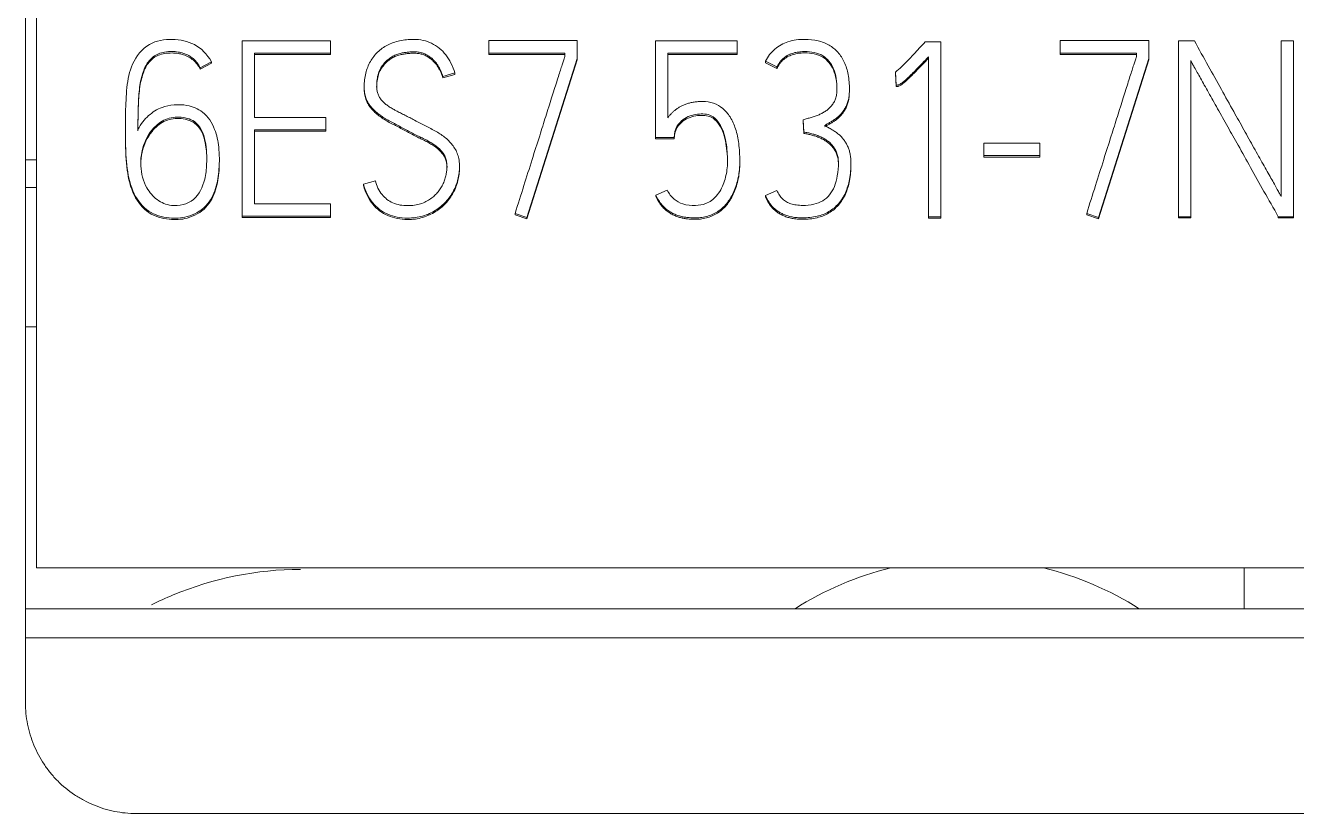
# Model space of a CAD drawing. Header units: millimetres. Extents: x 4137 to 6698, y 1400 to 3585.
# Drawn here: x 5359.95 to 5371.42, y 3075.38 to 3082.5 of the extents above; entities that cross this region are included whole.
import ezdxf

# ---------------------------------------------------------------- set-up
doc = ezdxf.new("R2010")
doc.units = ezdxf.units.MM
doc.layers.add('000-PI-Oprema', color=30, linetype='Continuous', lineweight=5)

msp = doc.modelspace()

# ---------------------------------------------------------------- linework, layer by layer
at = {"layer": '000-PI-Oprema', "color": 0, "linetype": 'ByBlock', "lineweight": 0}
for p, q in [((5360.048, 3077.602), (5360.048, 3087.785)), ((5361.904, 3082.36), (5361.904, 3080.778)), ((5362.701, 3082.36), (5361.904, 3082.36)), ((5362.701, 3082.248), (5362.701, 3082.36)), ((5364.13, 3082.363), (5364.13, 3082.25)), ((5364.929, 3082.363), (5364.13, 3082.363)), ((5364.929, 3082.202), (5364.929, 3082.363)), ((5365.635, 3082.36), (5366.373, 3082.36)), ((5365.635, 3081.489), (5365.635, 3082.36)), ((5366.373, 3082.36), (5366.373, 3082.25)), ((5369.289, 3082.363), (5369.289, 3082.25)), ((5370.088, 3082.363), (5369.289, 3082.363)), ((5370.088, 3082.202), (5370.088, 3082.363)), ((5370.355, 3082.36), (5370.355, 3080.773)), ((5370.499, 3082.36), (5370.355, 3082.36)), ((5371.395, 3082.36), (5371.282, 3082.36)), ((5371.282, 3082.36), (5371.282, 3080.956)), ((5371.395, 3080.773), (5371.395, 3082.36)), ((5362.015, 3081.667), (5362.015, 3082.248)), ((5362.015, 3082.248), (5362.701, 3082.248)), ((5362.701, 3082.248), (5362.701, 3082.236)), ((5364.13, 3082.25), (5364.13, 3082.238)), ((5364.13, 3082.25), (5364.818, 3082.25)), ((5364.818, 3082.25), (5364.818, 3082.22)), ((5365.745, 3082.25), (5365.745, 3081.665)), ((5366.373, 3082.25), (5365.745, 3082.25)), ((5366.373, 3082.25), (5366.373, 3082.238)), ((5368.069, 3082.352), (5368.209, 3082.352)), ((5368.209, 3082.352), (5368.209, 3080.771)), ((5369.289, 3082.25), (5369.289, 3082.238)), ((5369.289, 3082.25), (5369.977, 3082.25)), ((5369.977, 3082.25), (5369.977, 3082.22)), ((5361.627, 3082.171), (5361.525, 3082.118)), ((5361.627, 3082.158), (5361.525, 3082.106)), ((5361.627, 3082.171), (5361.627, 3082.158)), ((5362.015, 3082.236), (5362.701, 3082.236)), ((5364.13, 3082.238), (5364.818, 3082.238)), ((5364.474, 3080.767), (5364.929, 3082.202)), ((5364.474, 3080.754), (5364.929, 3082.189)), ((5364.929, 3082.202), (5364.929, 3082.189)), ((5366.373, 3082.238), (5365.745, 3082.238)), ((5366.629, 3082.176), (5366.629, 3082.163)), ((5366.629, 3082.176), (5366.731, 3082.125)), ((5366.629, 3082.163), (5366.731, 3082.112)), ((5366.731, 3082.125), (5366.731, 3082.112)), ((5368.098, 3080.771), (5368.098, 3082.215)), ((5369.289, 3082.238), (5369.977, 3082.238)), ((5369.633, 3080.767), (5370.088, 3082.202)), ((5369.633, 3080.754), (5370.088, 3082.189)), ((5370.088, 3082.202), (5370.088, 3082.189)), ((5370.466, 3080.773), (5370.466, 3082.182)), ((5361.525, 3082.118), (5361.525, 3082.106)), ((5363.824, 3082.07), (5363.715, 3082.039)), ((5363.824, 3082.057), (5363.715, 3082.026)), ((5363.715, 3082.039), (5363.715, 3082.026)), ((5363.824, 3082.07), (5363.824, 3082.057)), ((5367.8, 3082.077), (5367.8, 3082.064)), ((5367.807, 3081.96), (5367.8, 3082.077)), ((5367.807, 3081.947), (5367.8, 3082.064)), ((5363.005, 3081.95), (5363.005, 3081.937)), ((5367.385, 3081.915), (5367.385, 3081.936)), ((5367.807, 3081.96), (5367.807, 3081.947)), ((5362.659, 3081.667), (5362.015, 3081.667)), ((5362.659, 3081.557), (5362.659, 3081.667)), ((5360.85, 3081.576), (5360.85, 3081.563)), ((5362.015, 3080.888), (5362.015, 3081.557)), ((5362.015, 3081.557), (5362.659, 3081.557)), ((5362.659, 3081.557), (5362.659, 3081.544)), ((5366.968, 3081.647), (5366.968, 3081.635)), ((5366.968, 3081.647), (5366.975, 3081.537)), ((5366.968, 3081.635), (5366.975, 3081.525)), ((5362.015, 3081.544), (5362.659, 3081.544)), ((5365.635, 3081.489), (5365.635, 3081.476)), ((5365.803, 3081.489), (5365.635, 3081.489)), ((5365.803, 3081.476), (5365.635, 3081.476)), ((5365.803, 3081.489), (5365.803, 3081.476)), ((5366.975, 3081.537), (5366.975, 3081.525)), ((5368.599, 3081.436), (5368.599, 3081.324)), ((5369.105, 3081.436), (5368.599, 3081.436)), ((5369.105, 3081.324), (5369.105, 3081.436)), ((5368.599, 3081.324), (5368.599, 3081.311)), ((5368.599, 3081.324), (5369.105, 3081.324)), ((5369.105, 3081.324), (5369.105, 3081.311)), ((5359.948, 3081.285), (5360.048, 3081.285)), ((5361.698, 3081.273), (5361.698, 3081.286)), ((5363.866, 3081.212), (5363.866, 3081.225)), ((5366.396, 3081.27), (5366.396, 3081.283)), ((5367.399, 3081.228), (5367.399, 3081.25)), ((5368.599, 3081.311), (5369.105, 3081.311)), ((5362.998, 3081.066), (5363.107, 3081.097)), ((5360.048, 3081.035), (5359.948, 3081.035)), ((5362.998, 3081.066), (5362.998, 3081.053)), ((5365.639, 3080.967), (5365.741, 3081.013)), ((5366.731, 3081.009), (5366.629, 3080.963)), ((5362.701, 3080.888), (5362.015, 3080.888)), ((5362.701, 3080.778), (5362.701, 3080.888)), ((5365.639, 3080.967), (5365.639, 3080.954)), ((5366.629, 3080.963), (5366.629, 3080.95)), ((5361.904, 3080.778), (5361.904, 3080.765)), ((5361.904, 3080.778), (5362.701, 3080.778)), ((5361.904, 3080.765), (5362.701, 3080.765)), ((5362.701, 3080.778), (5362.701, 3080.765)), ((5364.367, 3080.802), (5364.367, 3080.789)), ((5364.367, 3080.802), (5364.474, 3080.767)), ((5364.367, 3080.789), (5364.474, 3080.754)), ((5364.474, 3080.767), (5364.474, 3080.754)), ((5368.098, 3080.771), (5368.098, 3080.759)), ((5368.209, 3080.771), (5368.098, 3080.771)), ((5368.209, 3080.759), (5368.098, 3080.759)), ((5368.209, 3080.771), (5368.209, 3080.759)), ((5369.527, 3080.802), (5369.527, 3080.789)), ((5369.527, 3080.802), (5369.633, 3080.767)), ((5369.527, 3080.789), (5369.633, 3080.754)), ((5369.633, 3080.767), (5369.633, 3080.754)), ((5370.355, 3080.773), (5370.466, 3080.773)), ((5370.355, 3080.773), (5370.355, 3080.761)), ((5370.355, 3080.761), (5370.466, 3080.761)), ((5370.466, 3080.773), (5370.466, 3080.761)), ((5371.256, 3080.773), (5371.256, 3080.761)), ((5371.256, 3080.773), (5371.395, 3080.773)), ((5371.256, 3080.761), (5371.395, 3080.761)), ((5371.395, 3080.773), (5371.395, 3080.761)), ((5360.048, 3079.78), (5359.948, 3079.78)), ((5384.848, 3077.602), (5360.048, 3077.602)), ((5370.948, 3077.602), (5370.948, 3077.234)), ((5384.948, 3077.234), (5359.948, 3077.234)), ((5359.948, 3076.97), (5359.948, 3076.385)), ((5384.948, 3076.97), (5359.948, 3076.97)), ((5360.948, 3075.385), (5383.948, 3075.385))]:
    msp.add_line(p, q, dxfattribs=at)
for start, end in [(103.753, 122.3801), (57.6199, 76.247)]:
    msp.add_arc((5368.448, 3074.785), 2.9, start, end, dxfattribs=at)
for points, knots in [([(5359.948, 3087.785), (5359.948, 3086.7), (5359.948, 3083.097), (5359.948, 3079.491), (5359.948, 3076.97)], [0, 0, 0, 0, 0.301146, 1, 1, 1, 1]), ([(5360.963, 3081.561), (5360.989, 3081.61), (5361.05, 3081.687), (5361.168, 3081.764), (5361.291, 3081.785), (5361.419, 3081.784), (5361.567, 3081.722), (5361.664, 3081.571), (5361.699, 3081.39), (5361.7, 3081.209), (5361.674, 3081.025), (5361.588, 3080.855), (5361.421, 3080.763), (5361.235, 3080.753), (5361.047, 3080.806), (5360.91, 3080.983), (5360.859, 3081.213), (5360.849, 3081.46), (5360.85, 3081.704), (5360.859, 3081.936), (5360.898, 3082.161), (5361.048, 3082.349), (5361.272, 3082.387), (5361.489, 3082.341), (5361.586, 3082.241), (5361.627, 3082.171)], [0, 0, 0, 0, 0.03564, 0.067865, 0.092923, 0.119268, 0.154068, 0.197126, 0.234707, 0.279879, 0.320329, 0.360962, 0.405677, 0.442102, 0.485709, 0.532505, 0.586175, 0.644312, 0.701767, 0.753421, 0.803151, 0.856352, 0.904259, 0.950465, 1, 1, 1, 1]), ([(5363.107, 3081.097), (5363.116, 3081.052), (5363.156, 3080.97), (5363.263, 3080.885), (5363.373, 3080.87), (5363.458, 3080.875), (5363.514, 3080.887), (5363.563, 3080.907), (5363.605, 3080.934), (5363.642, 3080.963), (5363.673, 3080.997), (5363.699, 3081.033), (5363.72, 3081.072), (5363.734, 3081.112), (5363.745, 3081.151), (5363.751, 3081.189), (5363.754, 3081.227), (5363.751, 3081.266), (5363.741, 3081.305), (5363.724, 3081.339), (5363.701, 3081.368), (5363.674, 3081.395), (5363.643, 3081.419), (5363.608, 3081.442), (5363.569, 3081.464), (5363.528, 3081.484), (5363.485, 3081.504), (5363.44, 3081.526), (5363.395, 3081.551), (5363.348, 3081.576), (5363.301, 3081.601), (5363.255, 3081.625), (5363.21, 3081.649), (5363.168, 3081.675), (5363.129, 3081.704), (5363.094, 3081.734), (5363.064, 3081.768), (5363.038, 3081.805), (5363.018, 3081.847), (5363.007, 3081.895), (5363.004, 3081.95), (5363.007, 3082.008), (5363.018, 3082.068), (5363.036, 3082.123), (5363.06, 3082.173), (5363.09, 3082.219), (5363.126, 3082.259), (5363.168, 3082.294), (5363.215, 3082.323), (5363.268, 3082.345), (5363.326, 3082.362), (5363.388, 3082.372), (5363.459, 3082.375), (5363.537, 3082.368), (5363.616, 3082.341), (5363.686, 3082.296), (5363.745, 3082.235), (5363.792, 3082.158), (5363.814, 3082.1), (5363.824, 3082.07)], [0, 0, 0, 0, 0.042395, 0.079774, 0.121236, 0.140075, 0.157254, 0.173247, 0.188397, 0.202796, 0.216711, 0.230265, 0.243508, 0.256652, 0.269293, 0.280934, 0.291684, 0.304893, 0.316879, 0.328106, 0.339273, 0.350814, 0.362909, 0.375637, 0.388999, 0.403044, 0.417696, 0.432849, 0.448511, 0.464937, 0.481153, 0.497163, 0.51278, 0.527863, 0.542482, 0.556645, 0.570443, 0.584077, 0.597961, 0.612786, 0.629037, 0.64828, 0.666584, 0.684253, 0.701354, 0.717933, 0.734308, 0.750738, 0.767515, 0.784992, 0.803232, 0.822275, 0.842375, 0.868294, 0.892965, 0.917787, 0.943448, 0.970498, 1, 1, 1, 1]), ([(5367.159, 3081.597), (5367.168, 3081.601), (5367.186, 3081.61), (5367.213, 3081.626), (5367.239, 3081.642), (5367.265, 3081.66), (5367.29, 3081.681), (5367.313, 3081.704), (5367.334, 3081.731), (5367.351, 3081.761), (5367.367, 3081.794), (5367.378, 3081.832), (5367.384, 3081.876), (5367.387, 3081.951), (5367.379, 3082.051), (5367.345, 3082.167), (5367.286, 3082.26), (5367.204, 3082.327), (5367.099, 3082.367), (5366.972, 3082.378), (5366.834, 3082.363), (5366.706, 3082.292), (5366.648, 3082.219), (5366.629, 3082.176)], [0, 0, 0, 0, 0.019459, 0.039301, 0.05955, 0.080105, 0.100989, 0.122386, 0.144292, 0.16684, 0.190353, 0.215738, 0.244087, 0.27581, 0.363621, 0.439823, 0.508996, 0.575574, 0.644592, 0.722009, 0.822031, 0.909956, 1, 1, 1, 1]), ([(5371.282, 3080.956), (5371.277, 3080.965), (5371.266, 3080.986), (5371.245, 3081.023), (5371.22, 3081.069), (5371.189, 3081.123), (5371.155, 3081.183), (5371.118, 3081.249), (5371.078, 3081.321), (5371.035, 3081.397), (5370.991, 3081.476), (5370.946, 3081.558), (5370.9, 3081.64), (5370.832, 3081.761), (5370.74, 3081.926), (5370.622, 3082.139), (5370.541, 3082.285), (5370.499, 3082.36)], [0, 0, 0, 0, 0.019057, 0.045144, 0.078261, 0.117077, 0.160259, 0.207807, 0.259003, 0.31313, 0.370188, 0.428711, 0.487234, 0.545757, 0.688172, 0.839586, 1, 1, 1, 1]), ([(5361.525, 3082.118), (5361.517, 3082.134), (5361.499, 3082.162), (5361.465, 3082.199), (5361.423, 3082.228), (5361.376, 3082.249), (5361.325, 3082.261), (5361.267, 3082.265), (5361.207, 3082.261), (5361.149, 3082.246), (5361.101, 3082.218), (5361.062, 3082.18), (5361.031, 3082.133), (5361.008, 3082.077), (5360.99, 3082.012), (5360.977, 3081.938), (5360.97, 3081.856), (5360.966, 3081.765), (5360.964, 3081.666), (5360.963, 3081.597), (5360.963, 3081.561)], [0, 0, 0, 0, 0.043481, 0.085549, 0.127923, 0.170971, 0.214845, 0.260884, 0.317917, 0.367656, 0.41257, 0.456833, 0.503792, 0.555243, 0.612421, 0.675966, 0.746378, 0.823872, 0.908402, 1, 1, 1, 1]), ([(5361.525, 3082.106), (5361.517, 3082.121), (5361.499, 3082.149), (5361.465, 3082.186), (5361.423, 3082.215), (5361.376, 3082.236), (5361.325, 3082.248), (5361.267, 3082.252), (5361.207, 3082.248), (5361.149, 3082.233), (5361.101, 3082.206), (5361.062, 3082.168), (5361.031, 3082.121), (5361.008, 3082.064), (5360.99, 3081.999), (5360.977, 3081.926), (5360.97, 3081.843), (5360.966, 3081.752), (5360.964, 3081.653), (5360.963, 3081.585), (5360.963, 3081.549)], [0, 0, 0, 0, 0.043481, 0.085549, 0.127923, 0.170971, 0.214845, 0.260884, 0.317917, 0.367656, 0.41257, 0.456833, 0.503792, 0.555243, 0.612421, 0.675966, 0.746378, 0.823872, 0.908402, 1, 1, 1, 1]), ([(5363.715, 3082.039), (5363.713, 3082.046), (5363.708, 3082.061), (5363.699, 3082.084), (5363.687, 3082.109), (5363.674, 3082.134), (5363.657, 3082.158), (5363.638, 3082.182), (5363.615, 3082.203), (5363.589, 3082.222), (5363.561, 3082.239), (5363.528, 3082.252), (5363.492, 3082.26), (5363.457, 3082.262), (5363.424, 3082.261), (5363.392, 3082.257), (5363.357, 3082.253), (5363.319, 3082.245), (5363.282, 3082.231), (5363.246, 3082.211), (5363.212, 3082.186), (5363.181, 3082.153), (5363.154, 3082.115), (5363.132, 3082.067), (5363.12, 3082.01), (5363.117, 3081.956), (5363.12, 3081.911), (5363.129, 3081.878), (5363.144, 3081.848), (5363.164, 3081.822), (5363.188, 3081.797), (5363.217, 3081.775), (5363.249, 3081.754), (5363.284, 3081.734), (5363.323, 3081.714), (5363.363, 3081.694), (5363.406, 3081.672), (5363.451, 3081.649), (5363.497, 3081.623), (5363.547, 3081.598), (5363.596, 3081.574), (5363.644, 3081.549), (5363.689, 3081.521), (5363.731, 3081.492), (5363.769, 3081.459), (5363.801, 3081.422), (5363.83, 3081.381), (5363.851, 3081.335), (5363.863, 3081.282), (5363.867, 3081.225), (5363.863, 3081.167), (5363.853, 3081.11), (5363.835, 3081.055), (5363.81, 3081.001), (5363.779, 3080.951), (5363.742, 3080.906), (5363.699, 3080.865), (5363.649, 3080.829), (5363.594, 3080.799), (5363.533, 3080.776), (5363.467, 3080.763), (5363.389, 3080.758), (5363.304, 3080.765), (5363.218, 3080.791), (5363.142, 3080.836), (5363.079, 3080.897), (5363.03, 3080.975), (5363.007, 3081.035), (5362.998, 3081.066)], [0, 0, 0, 0, 0.006902, 0.014527, 0.0229, 0.03171, 0.040697, 0.049939, 0.059406, 0.069126, 0.079243, 0.089792, 0.100957, 0.11302, 0.121351, 0.131067, 0.142193, 0.154038, 0.166072, 0.178522, 0.191399, 0.204849, 0.219214, 0.234859, 0.25249, 0.272668, 0.283841, 0.294211, 0.304173, 0.314215, 0.324636, 0.335605, 0.347264, 0.35967, 0.372854, 0.386723, 0.401163, 0.416176, 0.433071, 0.449927, 0.466747, 0.483271, 0.499286, 0.514866, 0.530063, 0.545048, 0.560066, 0.575472, 0.591898, 0.609868, 0.627376, 0.645005, 0.66302, 0.681094, 0.698922, 0.71679, 0.734853, 0.753306, 0.772468, 0.792214, 0.812556, 0.833938, 0.86301, 0.889874, 0.915888, 0.942166, 0.969784, 1, 1, 1, 1]), ([(5363.715, 3082.026), (5363.713, 3082.034), (5363.708, 3082.049), (5363.699, 3082.072), (5363.687, 3082.096), (5363.674, 3082.121), (5363.657, 3082.146), (5363.638, 3082.169), (5363.615, 3082.191), (5363.589, 3082.21), (5363.561, 3082.227), (5363.528, 3082.24), (5363.492, 3082.247), (5363.457, 3082.249), (5363.424, 3082.248), (5363.392, 3082.245), (5363.357, 3082.24), (5363.319, 3082.232), (5363.282, 3082.218), (5363.246, 3082.199), (5363.212, 3082.173), (5363.181, 3082.141), (5363.154, 3082.102), (5363.132, 3082.054), (5363.121, 3082), (5363.118, 3081.961), (5363.118, 3081.942)], [0, 0, 0, 0, 0.025535, 0.053746, 0.084726, 0.117324, 0.150572, 0.184768, 0.219795, 0.255756, 0.293187, 0.332218, 0.373527, 0.418158, 0.448979, 0.484928, 0.526094, 0.569916, 0.614442, 0.660505, 0.708148, 0.757909, 0.811058, 0.868941, 0.934177, 1, 1, 1, 1]), ([(5366.731, 3082.125), (5366.736, 3082.134), (5366.746, 3082.152), (5366.763, 3082.176), (5366.782, 3082.197), (5366.803, 3082.213), (5366.824, 3082.228), (5366.846, 3082.239), (5366.868, 3082.247), (5366.891, 3082.254), (5366.915, 3082.258), (5366.938, 3082.261), (5366.961, 3082.263), (5367.031, 3082.265), (5367.15, 3082.246), (5367.262, 3082.104), (5367.275, 3081.971), (5367.271, 3081.878), (5367.262, 3081.838), (5367.246, 3081.804), (5367.225, 3081.774), (5367.201, 3081.749), (5367.174, 3081.727), (5367.143, 3081.709), (5367.111, 3081.693), (5367.076, 3081.68), (5367.04, 3081.669), (5367.004, 3081.658), (5366.98, 3081.651), (5366.968, 3081.647)], [0, 0, 0, 0, 0.025161, 0.048595, 0.070641, 0.091589, 0.111603, 0.13094, 0.14993, 0.168791, 0.187661, 0.206323, 0.224495, 0.242226, 0.372375, 0.490579, 0.643633, 0.679942, 0.712328, 0.741834, 0.769901, 0.797396, 0.824894, 0.852838, 0.881452, 0.911007, 0.940973, 0.970636, 1, 1, 1, 1]), ([(5366.731, 3082.112), (5366.736, 3082.122), (5366.746, 3082.139), (5366.763, 3082.164), (5366.782, 3082.184), (5366.803, 3082.201), (5366.824, 3082.215), (5366.846, 3082.226), (5366.868, 3082.234), (5366.891, 3082.241), (5366.915, 3082.246), (5366.938, 3082.249), (5366.961, 3082.251), (5367.031, 3082.252), (5367.15, 3082.233), (5367.259, 3082.095), (5367.272, 3081.985), (5367.272, 3081.925)], [0, 0, 0, 0, 0.039855, 0.076975, 0.111896, 0.145077, 0.176779, 0.207409, 0.237489, 0.267365, 0.297255, 0.326816, 0.355601, 0.383686, 0.589842, 0.777078, 1, 1, 1, 1]), ([(5367.8, 3082.077), (5367.82, 3082.093), (5367.856, 3082.125), (5367.911, 3082.181), (5367.963, 3082.236), (5368.018, 3082.295), (5368.051, 3082.332), (5368.069, 3082.352)], [0, 0, 0, 0, 0.198846, 0.377684, 0.606339, 0.795382, 1, 1, 1, 1]), ([(5364.818, 3082.22), (5364.817, 3082.217), (5364.813, 3082.206), (5364.806, 3082.184), (5364.794, 3082.15), (5364.78, 3082.105), (5364.763, 3082.051), (5364.743, 3081.988), (5364.721, 3081.918), (5364.697, 3081.843), (5364.671, 3081.762), (5364.644, 3081.677), (5364.617, 3081.591), (5364.576, 3081.461), (5364.519, 3081.282), (5364.445, 3081.048), (5364.394, 3080.886), (5364.367, 3080.802)], [0, 0, 0, 0, 0.006664, 0.022274, 0.046836, 0.07897, 0.117297, 0.161819, 0.211415, 0.264968, 0.322476, 0.382404, 0.443215, 0.50491, 0.65714, 0.82217, 1, 1, 1, 1]), ([(5368.098, 3082.215), (5368.08, 3082.196), (5368.047, 3082.161), (5368, 3082.113), (5367.961, 3082.073), (5367.929, 3082.041), (5367.901, 3082.015), (5367.878, 3081.995), (5367.859, 3081.98), (5367.844, 3081.97), (5367.832, 3081.964), (5367.822, 3081.962), (5367.814, 3081.96), (5367.809, 3081.96), (5367.807, 3081.96)], [0, 0, 0, 0, 0.200504, 0.370797, 0.510902, 0.6264, 0.722885, 0.800448, 0.861213, 0.907383, 0.939504, 0.963232, 0.983337, 1, 1, 1, 1]), ([(5368.098, 3082.202), (5368.08, 3082.183), (5368.047, 3082.148), (5368, 3082.1), (5367.961, 3082.06), (5367.929, 3082.028), (5367.901, 3082.003), (5367.878, 3081.982), (5367.859, 3081.968), (5367.844, 3081.957), (5367.832, 3081.952), (5367.822, 3081.949), (5367.814, 3081.948), (5367.809, 3081.947), (5367.807, 3081.947)], [0, 0, 0, 0, 0.200504, 0.370797, 0.510902, 0.6264, 0.722885, 0.800448, 0.861213, 0.907383, 0.939504, 0.963232, 0.983337, 1, 1, 1, 1]), ([(5369.977, 3082.22), (5369.976, 3082.217), (5369.972, 3082.206), (5369.965, 3082.184), (5369.954, 3082.15), (5369.94, 3082.105), (5369.922, 3082.051), (5369.902, 3081.988), (5369.88, 3081.918), (5369.856, 3081.843), (5369.831, 3081.762), (5369.804, 3081.677), (5369.777, 3081.591), (5369.735, 3081.461), (5369.679, 3081.282), (5369.605, 3081.048), (5369.553, 3080.886), (5369.527, 3080.802)], [0, 0, 0, 0, 0.006664, 0.022274, 0.046836, 0.07897, 0.117297, 0.161819, 0.211415, 0.264968, 0.322476, 0.382404, 0.443215, 0.50491, 0.65714, 0.82217, 1, 1, 1, 1]), ([(5370.466, 3082.182), (5370.47, 3082.174), (5370.481, 3082.153), (5370.5, 3082.118), (5370.526, 3082.073), (5370.556, 3082.02), (5370.59, 3081.959), (5370.627, 3081.893), (5370.668, 3081.822), (5370.71, 3081.746), (5370.754, 3081.666), (5370.8, 3081.584), (5370.847, 3081.502), (5370.916, 3081.379), (5371.009, 3081.212), (5371.13, 3080.997), (5371.213, 3080.85), (5371.256, 3080.773)], [0, 0, 0, 0, 0.017881, 0.043036, 0.075471, 0.113785, 0.156579, 0.203853, 0.254825, 0.308715, 0.365522, 0.423995, 0.482881, 0.542179, 0.685414, 0.838021, 1, 1, 1, 1]), ([(5363.753, 3081.214), (5363.753, 3081.227), (5363.751, 3081.254), (5363.741, 3081.292), (5363.724, 3081.326), (5363.701, 3081.355), (5363.674, 3081.382), (5363.643, 3081.407), (5363.608, 3081.429), (5363.569, 3081.451), (5363.528, 3081.471), (5363.485, 3081.491), (5363.44, 3081.514), (5363.395, 3081.538), (5363.348, 3081.564), (5363.301, 3081.589), (5363.255, 3081.612), (5363.21, 3081.636), (5363.168, 3081.663), (5363.129, 3081.691), (5363.094, 3081.722), (5363.064, 3081.756), (5363.038, 3081.793), (5363.018, 3081.835), (5363.007, 3081.882), (5363.005, 3081.919), (5363.005, 3081.94), (5363.005, 3081.943)], [0, 0, 0, 0, 0.037363, 0.072654, 0.105707, 0.138586, 0.172568, 0.20818, 0.245654, 0.284995, 0.326348, 0.369486, 0.414101, 0.460216, 0.508578, 0.556324, 0.603462, 0.649443, 0.693851, 0.736893, 0.778592, 0.819218, 0.85936, 0.900239, 0.943889, 0.991738, 1, 1, 1, 1]), ([(5367.159, 3081.584), (5367.168, 3081.588), (5367.186, 3081.598), (5367.213, 3081.613), (5367.239, 3081.629), (5367.265, 3081.647), (5367.29, 3081.668), (5367.313, 3081.692), (5367.334, 3081.718), (5367.351, 3081.748), (5367.367, 3081.782), (5367.378, 3081.82), (5367.384, 3081.863), (5367.385, 3081.894), (5367.385, 3081.911), (5367.385, 3081.912)], [0, 0, 0, 0, 0.070239, 0.141859, 0.214947, 0.289138, 0.36452, 0.44175, 0.520823, 0.60221, 0.68708, 0.778706, 0.881031, 0.995537, 1, 1, 1, 1]), ([(5365.745, 3081.665), (5365.75, 3081.671), (5365.76, 3081.684), (5365.776, 3081.703), (5365.794, 3081.72), (5365.814, 3081.737), (5365.837, 3081.753), (5365.861, 3081.768), (5365.888, 3081.781), (5365.917, 3081.792), (5365.949, 3081.801), (5365.984, 3081.808), (5366.021, 3081.812), (5366.08, 3081.814), (5366.16, 3081.803), (5366.248, 3081.753), (5366.315, 3081.671), (5366.363, 3081.562), (5366.391, 3081.427), (5366.397, 3081.303), (5366.394, 3081.2), (5366.384, 3081.129), (5366.367, 3081.063), (5366.345, 3081.002), (5366.317, 3080.948), (5366.285, 3080.9), (5366.248, 3080.858), (5366.206, 3080.824), (5366.159, 3080.796), (5366.108, 3080.777), (5366.054, 3080.765), (5366.011, 3080.762), (5365.977, 3080.763), (5365.953, 3080.764), (5365.924, 3080.765), (5365.893, 3080.769), (5365.86, 3080.777), (5365.826, 3080.787), (5365.791, 3080.802), (5365.757, 3080.823), (5365.723, 3080.848), (5365.691, 3080.88), (5365.662, 3080.92), (5365.647, 3080.951), (5365.639, 3080.967)], [0, 0, 0, 0, 0.010575, 0.021534, 0.032937, 0.044729, 0.056875, 0.069452, 0.0826, 0.096505, 0.111279, 0.126985, 0.143702, 0.161538, 0.205913, 0.248141, 0.293825, 0.346182, 0.40699, 0.478261, 0.512629, 0.544859, 0.575282, 0.604004, 0.631084, 0.6569, 0.681684, 0.705765, 0.729734, 0.753772, 0.778045, 0.803118, 0.812005, 0.822876, 0.835737, 0.849942, 0.864952, 0.880894, 0.897668, 0.915306, 0.934053, 0.954105, 0.975931, 1, 1, 1, 1]), ([(5361.334, 3081.672), (5361.285, 3081.673), (5361.193, 3081.656), (5361.066, 3081.544), (5360.996, 3081.393), (5360.981, 3081.208), (5361.022, 3081.047), (5361.129, 3080.918), (5361.285, 3080.853), (5361.486, 3080.904), (5361.57, 3081.088), (5361.588, 3081.27), (5361.582, 3081.453), (5361.512, 3081.638), (5361.383, 3081.67), (5361.334, 3081.672)], [0, 0, 0, 0, 0.0625, 0.125, 0.21875, 0.28125, 0.375, 0.4375, 0.5, 0.59375, 0.6875, 0.75, 0.84375, 0.9375, 1, 1, 1, 1]), ([(5365.741, 3081.013), (5365.757, 3080.98), (5365.795, 3080.929), (5365.888, 3080.879), (5365.989, 3080.871), (5366.099, 3080.885), (5366.196, 3080.959), (5366.258, 3081.077), (5366.289, 3081.222), (5366.283, 3081.386), (5366.255, 3081.552), (5366.16, 3081.699), (5366.008, 3081.705), (5365.895, 3081.669), (5365.819, 3081.585), (5365.804, 3081.526), (5365.803, 3081.489)], [0, 0, 0, 0, 0.059022, 0.110017, 0.175174, 0.228533, 0.294979, 0.374406, 0.452147, 0.547151, 0.653629, 0.744768, 0.81483, 0.893356, 0.941956, 1, 1, 1, 1]), ([(5366.285, 3081.267), (5366.285, 3081.3), (5366.279, 3081.395), (5366.255, 3081.539), (5366.16, 3081.686), (5366.008, 3081.692), (5365.895, 3081.656), (5365.819, 3081.572), (5365.804, 3081.513), (5365.803, 3081.476)], [0, 0, 0, 0, 0.110862, 0.319923, 0.498869, 0.636431, 0.790612, 0.886035, 1, 1, 1, 1]), ([(5361.698, 3081.275), (5361.698, 3081.246), (5361.695, 3081.159), (5361.674, 3081.013), (5361.588, 3080.842), (5361.421, 3080.75), (5361.235, 3080.74), (5361.047, 3080.794), (5360.91, 3080.971), (5360.859, 3081.2), (5360.851, 3081.401), (5360.85, 3081.525), (5360.85, 3081.563)], [0, 0, 0, 0, 0.047379, 0.146039, 0.245143, 0.354204, 0.443047, 0.549405, 0.663541, 0.794443, 0.936242, 1, 1, 1, 1]), ([(5361.334, 3081.659), (5361.285, 3081.661), (5361.193, 3081.643), (5361.066, 3081.531), (5361.001, 3081.39), (5360.989, 3081.284), (5360.989, 3081.247)], [0, 0, 0, 0, 0.232842, 0.465685, 0.814948, 1, 1, 1, 1]), ([(5361.585, 3081.286), (5361.585, 3081.337), (5361.576, 3081.457), (5361.512, 3081.626), (5361.383, 3081.657), (5361.334, 3081.659)], [0, 0, 0, 0, 0.310868, 0.724347, 1, 1, 1, 1]), ([(5366.629, 3080.963), (5366.632, 3080.955), (5366.64, 3080.939), (5366.653, 3080.915), (5366.668, 3080.891), (5366.686, 3080.867), (5366.708, 3080.845), (5366.733, 3080.825), (5366.762, 3080.808), (5366.794, 3080.792), (5366.829, 3080.779), (5366.869, 3080.769), (5366.915, 3080.764), (5366.99, 3080.761), (5367.09, 3080.77), (5367.203, 3080.813), (5367.292, 3080.887), (5367.356, 3080.989), (5367.392, 3081.116), (5367.4, 3081.223), (5367.398, 3081.299), (5367.392, 3081.339), (5367.383, 3081.375), (5367.37, 3081.408), (5367.355, 3081.439), (5367.336, 3081.467), (5367.314, 3081.493), (5367.289, 3081.517), (5367.26, 3081.538), (5367.228, 3081.558), (5367.195, 3081.578), (5367.171, 3081.59), (5367.159, 3081.597)], [0, 0, 0, 0, 0.016308, 0.03331, 0.051065, 0.069403, 0.088334, 0.108132, 0.128912, 0.150812, 0.174077, 0.199384, 0.227539, 0.258836, 0.339488, 0.411171, 0.480216, 0.552248, 0.632093, 0.724403, 0.750895, 0.775618, 0.798835, 0.820921, 0.842207, 0.86296, 0.883743, 0.90511, 0.927322, 0.95053, 0.974743, 1, 1, 1, 1]), ([(5366.975, 3081.537), (5366.987, 3081.535), (5367.011, 3081.531), (5367.047, 3081.522), (5367.083, 3081.511), (5367.118, 3081.498), (5367.151, 3081.482), (5367.183, 3081.462), (5367.212, 3081.439), (5367.236, 3081.411), (5367.258, 3081.38), (5367.274, 3081.345), (5367.284, 3081.305), (5367.288, 3081.236), (5367.28, 3081.148), (5367.255, 3081.047), (5367.211, 3080.968), (5367.145, 3080.911), (5367.06, 3080.88), (5366.978, 3080.873), (5366.908, 3080.877), (5366.858, 3080.887), (5366.816, 3080.905), (5366.781, 3080.932), (5366.752, 3080.967), (5366.737, 3080.994), (5366.731, 3081.009)], [0, 0, 0, 0, 0.02738, 0.055263, 0.083718, 0.112185, 0.140262, 0.168233, 0.196053, 0.223907, 0.252387, 0.281692, 0.312418, 0.345525, 0.437535, 0.514429, 0.579935, 0.641132, 0.706523, 0.782286, 0.825991, 0.863975, 0.897416, 0.929394, 0.963085, 1, 1, 1, 1]), ([(5366.975, 3081.525), (5366.987, 3081.523), (5367.011, 3081.518), (5367.047, 3081.509), (5367.083, 3081.499), (5367.118, 3081.485), (5367.151, 3081.469), (5367.183, 3081.449), (5367.212, 3081.426), (5367.236, 3081.399), (5367.258, 3081.367), (5367.274, 3081.332), (5367.284, 3081.292), (5367.286, 3081.259), (5367.286, 3081.24), (5367.286, 3081.236)], [0, 0, 0, 0, 0.076955, 0.155321, 0.235296, 0.315307, 0.39422, 0.472835, 0.551025, 0.629313, 0.709358, 0.791722, 0.878079, 0.97113, 1, 1, 1, 1]), ([(5363.866, 3081.214), (5363.866, 3081.213), (5363.866, 3081.193), (5363.863, 3081.155), (5363.853, 3081.098), (5363.835, 3081.042), (5363.81, 3080.988), (5363.779, 3080.939), (5363.742, 3080.893), (5363.699, 3080.852), (5363.649, 3080.817), (5363.594, 3080.787), (5363.533, 3080.764), (5363.467, 3080.75), (5363.389, 3080.746), (5363.304, 3080.753), (5363.218, 3080.779), (5363.142, 3080.823), (5363.079, 3080.885), (5363.03, 3080.963), (5363.007, 3081.022), (5362.998, 3081.053)], [0, 0, 0, 0, 0.001261, 0.046083, 0.091213, 0.137331, 0.183601, 0.229241, 0.274983, 0.321224, 0.368462, 0.417518, 0.468068, 0.520144, 0.574882, 0.649305, 0.718077, 0.784672, 0.851944, 0.922648, 1, 1, 1, 1]), ([(5366.396, 3081.27), (5366.396, 3081.268), (5366.396, 3081.24), (5366.394, 3081.188), (5366.384, 3081.116), (5366.367, 3081.05), (5366.345, 3080.99), (5366.317, 3080.935), (5366.285, 3080.887), (5366.248, 3080.845), (5366.206, 3080.811), (5366.159, 3080.784), (5366.108, 3080.764), (5366.054, 3080.752), (5366.011, 3080.749), (5365.977, 3080.75), (5365.953, 3080.751), (5365.924, 3080.753), (5365.893, 3080.756), (5365.86, 3080.764), (5365.826, 3080.775), (5365.791, 3080.79), (5365.757, 3080.81), (5365.723, 3080.835), (5365.691, 3080.868), (5365.662, 3080.908), (5365.647, 3080.938), (5365.639, 3080.954)], [0, 0, 0, 0, 0.006507, 0.07195, 0.133322, 0.191255, 0.245946, 0.297513, 0.346671, 0.393864, 0.439719, 0.485361, 0.531134, 0.577354, 0.625098, 0.642021, 0.662722, 0.687212, 0.714261, 0.742843, 0.773199, 0.80514, 0.838725, 0.874425, 0.912607, 0.954167, 1, 1, 1, 1]), ([(5366.629, 3080.95), (5366.632, 3080.942), (5366.64, 3080.926), (5366.653, 3080.902), (5366.668, 3080.878), (5366.686, 3080.854), (5366.708, 3080.833), (5366.733, 3080.813), (5366.762, 3080.795), (5366.794, 3080.779), (5366.829, 3080.766), (5366.869, 3080.756), (5366.915, 3080.751), (5366.99, 3080.748), (5367.09, 3080.757), (5367.203, 3080.8), (5367.292, 3080.875), (5367.356, 3080.977), (5367.391, 3081.101), (5367.399, 3081.19), (5367.399, 3081.237)], [0, 0, 0, 0, 0.022676, 0.046318, 0.071006, 0.096504, 0.122828, 0.150357, 0.17925, 0.209702, 0.242052, 0.277241, 0.316391, 0.359908, 0.472053, 0.571728, 0.667735, 0.767894, 0.878918, 1, 1, 1, 1]), ([(5362.43, 3077.589), (5362.037, 3077.589), (5361.574, 3077.494), (5361.15, 3077.301), (5361.086, 3077.269)], [0, 0, 0, 0, 0.846072, 1, 1, 1, 1]), ([(5359.948, 3076.385), (5359.948, 3076.319), (5359.954, 3076.254), (5359.974, 3076.159), (5359.982, 3076.127), (5360.001, 3076.065), (5360.012, 3076.034), (5360.049, 3075.943), (5360.08, 3075.886), (5360.133, 3075.804), (5360.153, 3075.778), (5360.194, 3075.727), (5360.216, 3075.702), (5360.285, 3075.633), (5360.335, 3075.592), (5360.417, 3075.537), (5360.446, 3075.52), (5360.504, 3075.489), (5360.563, 3075.461), (5360.624, 3075.439), (5360.671, 3075.424), (5360.687, 3075.42), (5360.719, 3075.412), (5360.735, 3075.408), (5360.816, 3075.392), (5360.881, 3075.385), (5360.948, 3075.385)], [0, 0, 0, 0, 0.125, 0.125, 0.1875, 0.1875, 0.25, 0.25, 0.375, 0.375, 0.4375, 0.4375, 0.5, 0.5, 0.625, 0.625, 0.6875, 0.6875, 0.75, 0.8125, 0.8125, 0.84375, 0.84375, 0.875, 0.875, 1, 1, 1, 1])]:
    msp.add_open_spline(points, degree=3, knots=knots, dxfattribs=at)

doc.saveas('drawing.dxf')
